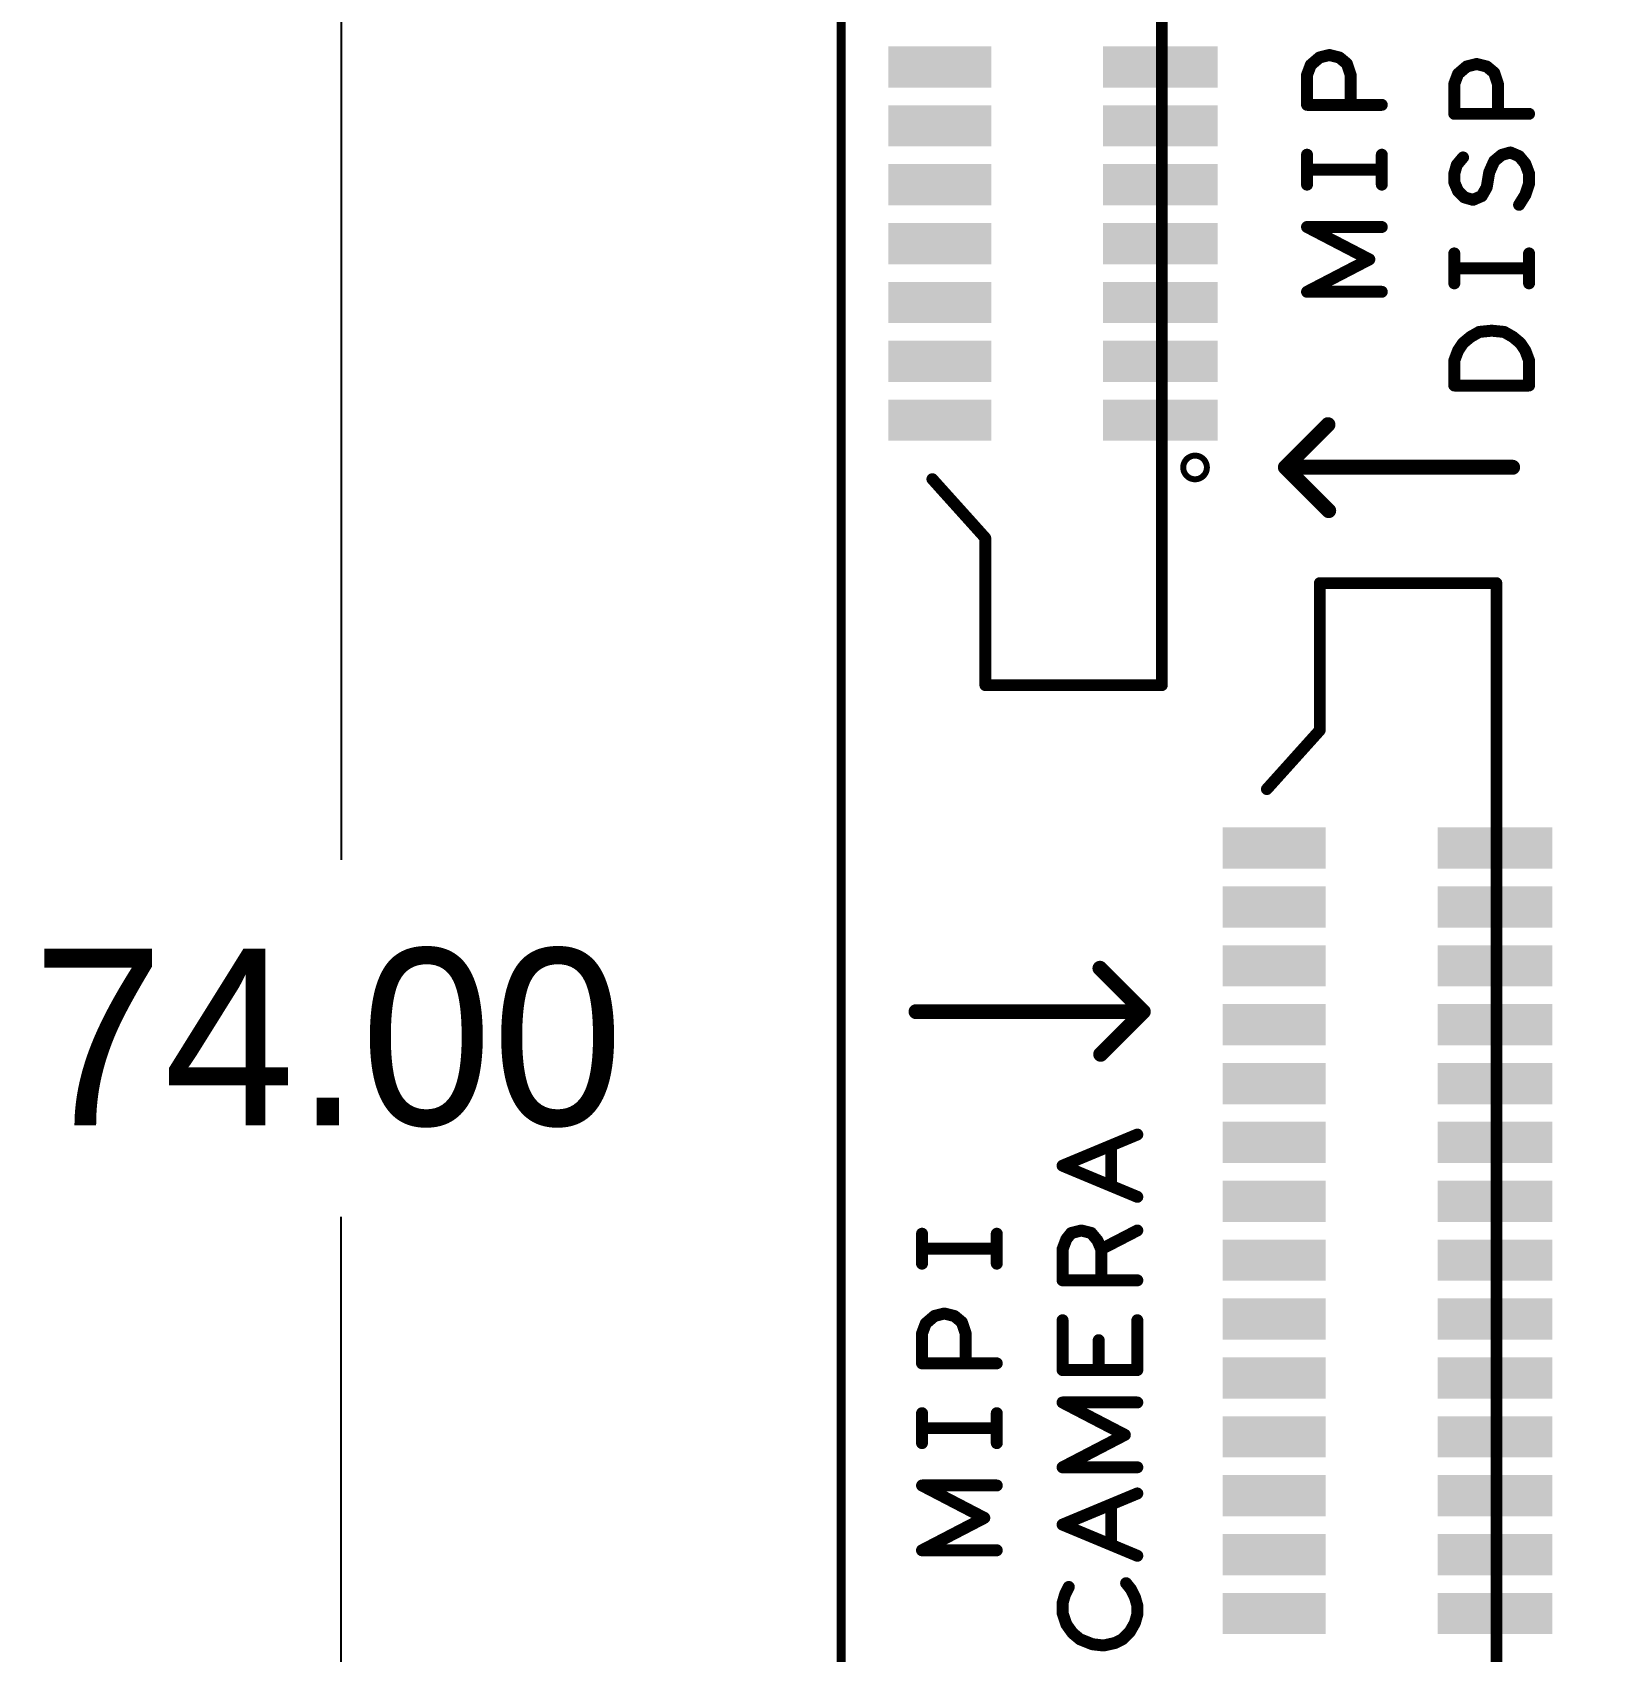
# Model space of a CAD drawing. Extents: x -13 to 102, y 0 to 99.
# Drawn here: x -12.74 to 13.78, y 37.09 to 64.59 of the extents above; entities that cross this region are included whole.
import ezdxf

# ---------------------------------------------------------------- set-up
doc = ezdxf.new("R2010")
doc.units = 0
doc.layers.get('0').update_dxf_attribs({"linetype": 'CONTINUOUS'})
doc.layers.get('DEFPOINTS').update_dxf_attribs({"linetype": 'CONTINUOUS'})
doc.layers.add('SILK_TOP_ART', color=251, linetype='CONTINUOUS')
doc.layers.add('SOLDER_TOP_ART', color=18, linetype='CONTINUOUS')
doc.layers.get('0').off()
doc.dimstyles.get("Standard").update_dxf_attribs({"dimtxt": 3, "dimasz": 3, "dimexe": 0.18, "dimexo": 0, "dimgap": 1.5, "dimtad": 0, "dimtih": 1, "dimtoh": 1, "dimzin": 0, "dimcen": 0.09, "dimazin": 3, "dimtfac": 1, "dimtofl": 0, "dimtmove": 0, "dimatfit": 3})

# ---------------------------------------------------------------- blocks, each defined once
blk = doc.blocks.new('ROUND_325')
at = {"const_width": 0.1}
blk.add_lwpolyline([(-0.05, 0, 1), (0.05, 0, 1)], format="xyb", close=True, dxfattribs=at)
blk = doc.blocks.new('ROUND_304')
at = {"const_width": 0.1016}
blk.add_lwpolyline([(-0.0508, 0, 1), (0.0508, 0, 1)], format="xyb", close=True, dxfattribs=at)
blk = doc.blocks.new('ROUND_275')
at = {"const_width": 0.127}
blk.add_lwpolyline([(-0.0635, 0, 1), (0.0635, 0, 1)], format="xyb", close=True, dxfattribs=at)
blk = doc.blocks.new('RECTANGLE_361')
blk.add_solid([(0.975, 0.35), (0.975, -0.35), (-0.975, 0.35), (-0.975, -0.35)])
blk = doc.blocks.new('RECTANGLE_359')
blk.add_solid([(0.875, 0.35), (0.875, -0.35), (-0.875, 0.35), (-0.875, -0.35)])
blk = doc.blocks.new('*U173')
at = {"layer": 'SOLDER_TOP_ART', "color": 0, "linetype": 'CONTINUOUS'}
blk.add_text('74.00', height=3, dxfattribs=at).set_placement((-12.738, 46.026))
blk = doc.blocks.new('*D167')
at = {"layer": 'DEFPOINTS', "color": 0, "linetype": 'CONTINUOUS'}
for p in [(3, 84.5), (-7.495, 10.5), (3.038, 10.5)]:
    blk.add_point(p, dxfattribs=at)
at = {"layer": 'SOLDER_TOP_ART', "color": 0, "linetype": 'CONTINUOUS'}
for p, q in [((3, 84.5), (-7.675, 84.5)), ((-7.495, 81.5), (-7.495, 50.532)), ((-7.495, 13.5), (-7.495, 44.468)), ((3.038, 10.5), (-7.675, 10.5))]:
    blk.add_line(p, q, dxfattribs=at)
for points in [[(-7.995, 81.5), (-6.995, 81.5), (-7.495, 84.5)], [(-7.995, 13.5), (-6.995, 13.5), (-7.495, 10.5)]]:
    blk.add_solid(points, dxfattribs=at)
at = {"layer": 'SOLDER_TOP_ART', "linetype": 'CONTINUOUS'}
blk.add_blockref('*U173', (0, 0), dxfattribs=at)
blk = doc.blocks.new('*U174')
at = {"layer": 'SOLDER_TOP_ART', "color": 0, "linetype": 'CONTINUOUS'}
blk.add_text('88.00', height=3, dxfattribs=at).set_placement((39.771, 0.605))
blk = doc.blocks.new('*D168')
at = {"layer": 'DEFPOINTS', "color": 0, "linetype": 'CONTINUOUS'}
for p in [(1, 82.538), (89, 61.962), (89, 2.079)]:
    blk.add_point(p, dxfattribs=at)
at = {"layer": 'SOLDER_TOP_ART', "color": 0, "linetype": 'CONTINUOUS'}
for p, q in [((1, 82.538), (1, 1.899)), ((89, 61.962), (89, 1.899)), ((4, 2.079), (38.441, 2.079)), ((86, 2.079), (51.559, 2.079))]:
    blk.add_line(p, q, dxfattribs=at)
for points in [[(4, 2.579), (4, 1.579), (1, 2.079)], [(86, 2.579), (86, 1.579), (89, 2.079)]]:
    blk.add_solid(points, dxfattribs=at)
at = {"layer": 'SOLDER_TOP_ART', "linetype": 'CONTINUOUS'}
blk.add_blockref('*U174', (0, 0), dxfattribs=at)

msp = doc.modelspace()

# ---------------------------------------------------------------- linework, layer by layer
at = {"layer": 'SILK_TOP_ART'}
for points, const_width in [([(1, 82.5), (1, 12.5)], 0.1524), ([(6.45, 76.5), (6.45, 53.5)], 0.2), ([(8.9154, 63.8641), (8.9789, 64.0334)], 0.2032), ([(8.9789, 64.0334), (9.1271, 64.1604)], 0.2032), ([(9.1271, 64.1604), (9.2964, 64.2027)], 0.2032), ([(9.2964, 64.2027), (9.4657, 64.1604)], 0.2032), ([(9.4657, 64.1604), (9.5927, 64.0546)], 0.2032), ([(9.5927, 64.0546), (9.6563, 63.8641)], 0.2032), ([(11.4808, 63.881), (11.629, 64.008)], 0.2032), ([(11.629, 64.008), (11.7983, 64.0503)], 0.2032), ([(11.7983, 64.0503), (11.9676, 64.008)], 0.2032), ([(11.9676, 64.008), (12.0946, 63.9022)], 0.2032), ([(8.9154, 63.3561), (8.9154, 63.8641)], 0.2032), ([(9.6563, 63.8641), (9.6563, 63.3561)], 0.2032), ([(11.4173, 63.7117), (11.4808, 63.881)], 0.2032), ([(11.4173, 63.2037), (11.4173, 63.7117)], 0.2032), ([(12.0946, 63.9022), (12.1582, 63.7117)], 0.2032), ([(12.1582, 63.7117), (12.1582, 63.2037)], 0.2032), ([(10.1854, 63.3561), (8.9154, 63.3561)], 0.2032), ([(12.6873, 63.2037), (11.4173, 63.2037)], 0.2032), ([(8.9154, 62.0014), (8.9154, 62.5094)], 0.2032), ([(10.1854, 62.0014), (10.1854, 62.5094)], 0.2032), ([(11.4173, 62.1877), (11.4596, 62.3358)], 0.2032), ([(11.4596, 62.3358), (11.5655, 62.4629)], 0.2032), ([(12.0946, 62.3993), (12.01, 62.2088)], 0.2032), ([(12.2217, 62.5052), (12.0946, 62.3993)], 0.2032), ([(12.3698, 62.5475), (12.2217, 62.5052)], 0.2032), ([(12.518, 62.484), (12.3698, 62.5475)], 0.2032), ([(12.6238, 62.357), (12.518, 62.484)], 0.2032), ([(12.6873, 62.1877), (12.6238, 62.357)], 0.2032), ([(8.9154, 62.2554), (10.1854, 62.2554)], 0.2032), ([(11.4173, 62.0395), (11.4173, 62.1877)], 0.2032), ([(12.01, 62.2088), (11.9676, 61.9548)], 0.2032), ([(12.6873, 62.0183), (12.6873, 62.1877)], 0.2032), ([(11.4808, 61.8913), (11.4173, 62.0395)], 0.2032), ([(11.5866, 61.7855), (11.4808, 61.8913)], 0.2032), ([(11.7348, 61.7431), (11.5866, 61.7855)], 0.2032), ([(11.883, 61.8067), (11.7348, 61.7431)], 0.2032), ([(11.9676, 61.9548), (11.883, 61.8067)], 0.2032), ([(12.518, 61.6585), (12.6238, 61.8278)], 0.2032), ([(12.6238, 61.8278), (12.6873, 62.0183)], 0.2032), ([(9.9737, 60.7314), (8.9154, 61.2818)], 0.2032), ([(8.9154, 61.2818), (10.1854, 61.2818)], 0.2032), ([(8.9154, 60.181), (9.9737, 60.7314)], 0.2032), ([(11.4173, 60.325), (11.4173, 60.833)], 0.2032), ([(12.6873, 60.325), (12.6873, 60.833)], 0.2032), ([(11.4173, 60.579), (12.6873, 60.579)], 0.2032), ([(10.1854, 60.181), (8.9154, 60.181)], 0.2032), ([(11.4808, 59.182), (11.5655, 59.309)], 0.2032), ([(11.5655, 59.309), (11.6924, 59.4149)], 0.2032), ([(11.6924, 59.4149), (11.8407, 59.4995)], 0.2032), ([(11.8407, 59.4995), (12.0523, 59.5207)], 0.2032), ([(12.0523, 59.5207), (12.264, 59.4995)], 0.2032), ([(12.264, 59.4995), (12.4122, 59.4149)], 0.2032), ([(12.4122, 59.4149), (12.5392, 59.309)], 0.2032), ([(12.5392, 59.309), (12.6238, 59.182)], 0.2032), ([(11.4173, 59.0127), (11.4808, 59.182)], 0.2032), ([(12.6238, 59.182), (12.6873, 59.0127)], 0.2032), ([(11.4173, 58.5893), (11.4173, 59.0127)], 0.2032), ([(12.6873, 59.0127), (12.6873, 58.5893)], 0.2032), ([(12.6873, 58.5893), (11.4173, 58.5893)], 0.2032), ([(8.5471, 57.2008), (9.271, 57.9247)], 0.254), ([(12.4079, 57.2008), (8.5471, 57.2008)], 0.254), ([(8.5471, 57.2008), (9.2837, 56.4642)], 0.254), ([(2.55, 57), (3.45, 56)], 0.2), ([(3.45, 53.5), (3.45, 56)], 0.2), ([(9.1324, 52.7338), (9.1324, 55.2338)], 0.2), ([(9.1324, 55.2338), (12.1324, 55.2338)], 0.2), ([(12.1324, 55.2338), (12.1324, 32.2338)], 0.2), ([(6.45, 53.5), (3.45, 53.5)], 0.2), ([(9.1324, 52.7338), (8.2324, 51.7338)], 0.2), ([(6.1341, 47.9552), (5.3975, 48.6918)], 0.254), ([(2.2733, 47.9552), (6.1341, 47.9552)], 0.254), ([(6.1341, 47.9552), (5.4102, 47.2313)], 0.254), ([(4.7625, 45.339), (6.0325, 45.8682)], 0.2032), ([(5.588, 45.6777), (5.588, 45.0003)], 0.2032), ([(6.0325, 44.8098), (4.7625, 45.339)], 0.2032), ([(2.3749, 43.6753), (2.3749, 44.1833)], 0.2032), ([(3.6449, 43.6753), (3.6449, 44.1833)], 0.2032), ([(4.826, 44.0902), (4.9107, 44.196)], 0.2032), ([(4.9107, 44.196), (5.08, 44.2383)], 0.2032), ([(5.08, 44.2383), (5.2493, 44.196)], 0.2032), ([(5.2493, 44.196), (5.3552, 44.069)], 0.2032), ([(5.4187, 43.9208), (6.0325, 44.2383)], 0.2032), ([(2.3749, 43.9293), (3.6449, 43.9293)], 0.2032), ([(4.7625, 43.9208), (4.826, 44.0902)], 0.2032), ([(4.7625, 43.3917), (4.7625, 43.9208)], 0.2032), ([(5.3552, 44.069), (5.4187, 43.9208)], 0.2032), ([(5.4187, 43.9208), (5.4187, 43.3917)], 0.2032), ([(6.0325, 43.3917), (4.7625, 43.3917)], 0.2032), ([(2.5866, 42.7863), (2.7559, 42.8286)], 0.2032), ([(2.7559, 42.8286), (2.9252, 42.7863)], 0.2032), ([(2.3749, 42.49), (2.4384, 42.6593)], 0.2032), ([(2.4384, 42.6593), (2.5866, 42.7863)], 0.2032), ([(2.9252, 42.7863), (3.0522, 42.6805)], 0.2032), ([(3.0522, 42.6805), (3.1158, 42.49)], 0.2032), ([(4.7625, 41.8677), (4.7625, 42.7143)], 0.2032), ([(6.0325, 42.7143), (6.0325, 41.8677)], 0.2032), ([(2.3749, 41.982), (2.3749, 42.49)], 0.2032), ([(3.1158, 42.49), (3.1158, 41.982)], 0.2032), ([(5.3763, 42.3757), (5.3763, 41.8677)], 0.2032), ([(3.6449, 41.982), (2.3749, 41.982)], 0.2032), ([(6.0325, 41.8677), (4.7625, 41.8677)], 0.2032), ([(5.8208, 40.767), (4.7625, 41.3174)], 0.2032), ([(4.7625, 41.3174), (6.0325, 41.3174)], 0.2032), ([(2.3749, 40.6273), (2.3749, 41.1353)], 0.2032), ([(2.3749, 40.8813), (3.6449, 40.8813)], 0.2032), ([(3.6449, 40.6273), (3.6449, 41.1353)], 0.2032), ([(4.7625, 40.2166), (5.8208, 40.767)], 0.2032), ([(6.0325, 40.2166), (4.7625, 40.2166)], 0.2032), ([(3.4332, 39.3573), (2.3749, 39.9077)], 0.2032), ([(2.3749, 39.9077), (3.6449, 39.9077)], 0.2032), ([(4.7625, 39.243), (6.0325, 39.7722)], 0.2032), ([(5.588, 39.5817), (5.588, 38.9043)], 0.2032), ([(2.3749, 38.8069), (3.4332, 39.3573)], 0.2032), ([(6.0325, 38.7138), (4.7625, 39.243)], 0.2032), ([(3.6449, 38.8069), (2.3749, 38.8069)], 0.2032), ([(4.8683, 38.1847), (4.8048, 38.0577)], 0.2032), ([(5.9267, 38.1423), (5.842, 38.2482)], 0.2032), ([(5.9902, 38.0153), (5.9267, 38.1423)], 0.2032), ([(4.8048, 38.0577), (4.7625, 37.9095)], 0.2032), ([(4.7625, 37.9095), (4.7625, 37.7402)], 0.2032), ([(6.0325, 37.8672), (5.9902, 38.0153)], 0.2032), ([(6.0325, 37.719), (6.0325, 37.8672)], 0.2032), ([(4.7625, 37.7402), (4.826, 37.5496)], 0.2032), ([(5.9902, 37.5708), (6.0325, 37.719)], 0.2032), ([(4.826, 37.5496), (4.9318, 37.4015)], 0.2032), ([(4.9318, 37.4015), (5.0588, 37.2957)], 0.2032), ([(5.7785, 37.2957), (5.9055, 37.4227)], 0.2032), ([(5.9055, 37.4227), (5.9902, 37.5708)], 0.2032), ([(5.0588, 37.2957), (5.2705, 37.211)], 0.2032), ([(5.2705, 37.211), (5.461, 37.1898)], 0.2032), ([(5.461, 37.1898), (5.6515, 37.2322)], 0.2032), ([(5.6515, 37.2322), (5.7785, 37.2957)], 0.2032)]:
    msp.add_lwpolyline(points, dxfattribs=dict(at, const_width=const_width))
at = {"layer": 'SILK_TOP_ART', "const_width": 0.1016}
msp.add_lwpolyline([(6.8124, 57.1978, 1), (7.2142, 57.1978, 1)], format="xyb", close=True, dxfattribs=at)
at = {"layer": 'SOLDER_TOP_ART', "const_width": 0.1524}
msp.add_lwpolyline([(1, 82.5), (1, 12.5)], dxfattribs=at)

# ---------------------------------------------------------------- block references
at = {"layer": 'SILK_TOP_ART'}
for name, p in [('ROUND_304', (8.9789, 64.0334)), ('ROUND_304', (9.1271, 64.1604)), ('ROUND_304', (9.2964, 64.2027)), ('ROUND_304', (9.4657, 64.1604)), ('ROUND_304', (9.5927, 64.0546)), ('ROUND_304', (11.629, 64.008)), ('ROUND_304', (11.7983, 64.0503)), ('ROUND_304', (11.9676, 64.008)), ('ROUND_304', (8.9154, 63.8641)), ('ROUND_304', (9.6563, 63.8641)), ('ROUND_304', (11.4173, 63.7117)), ('ROUND_304', (11.4808, 63.881)), ('ROUND_304', (12.0946, 63.9022)), ('ROUND_304', (12.1582, 63.7117)), ('ROUND_304', (8.9154, 63.3561)), ('ROUND_304', (9.6563, 63.3561)), ('ROUND_304', (10.1854, 63.3561)), ('ROUND_304', (11.4173, 63.2037)), ('ROUND_304', (12.1582, 63.2037)), ('ROUND_304', (12.6873, 63.2037)), ('ROUND_304', (8.9154, 62.5094)), ('ROUND_304', (10.1854, 62.5094)), ('ROUND_304', (11.4596, 62.3358)), ('ROUND_304', (11.5655, 62.4629)), ('ROUND_304', (12.0946, 62.3993)), ('ROUND_304', (12.2217, 62.5052)), ('ROUND_304', (12.3698, 62.5475)), ('ROUND_304', (12.518, 62.484)), ('ROUND_304', (12.6238, 62.357)), ('ROUND_304', (8.9154, 62.2554)), ('ROUND_304', (10.1854, 62.2554)), ('ROUND_304', (11.4173, 62.1877)), ('ROUND_304', (12.01, 62.2088)), ('ROUND_304', (12.6873, 62.1877)), ('ROUND_304', (8.9154, 62.0014)), ('ROUND_304', (10.1854, 62.0014)), ('ROUND_304', (11.4173, 62.0395)), ('ROUND_304', (11.4808, 61.8913)), ('ROUND_304', (11.5866, 61.7855)), ('ROUND_304', (11.883, 61.8067)), ('ROUND_304', (11.9676, 61.9548)), ('ROUND_304', (12.6238, 61.8278)), ('ROUND_304', (12.6873, 62.0183)), ('ROUND_304', (11.7348, 61.7431)), ('ROUND_304', (12.518, 61.6585)), ('ROUND_304', (8.9154, 61.2818)), ('ROUND_304', (10.1854, 61.2818)), ('ROUND_304', (9.9737, 60.7314)), ('ROUND_304', (11.4173, 60.833)), ('ROUND_304', (12.6873, 60.833)), ('ROUND_304', (11.4173, 60.579)), ('ROUND_304', (12.6873, 60.579)), ('ROUND_304', (8.9154, 60.181)), ('ROUND_304', (10.1854, 60.181)), ('ROUND_304', (11.4173, 60.325)), ('ROUND_304', (12.6873, 60.325)), ('ROUND_304', (11.5655, 59.309)), ('ROUND_304', (11.6924, 59.4149)), ('ROUND_304', (11.8407, 59.4995)), ('ROUND_304', (12.0523, 59.5207)), ('ROUND_304', (12.264, 59.4995)), ('ROUND_304', (12.4122, 59.4149)), ('ROUND_304', (12.5392, 59.309)), ('ROUND_304', (11.4808, 59.182)), ('ROUND_304', (12.6238, 59.182)), ('ROUND_304', (11.4173, 59.0127)), ('ROUND_304', (12.6873, 59.0127)), ('ROUND_304', (11.4173, 58.5893)), ('ROUND_304', (12.6873, 58.5893)), ('ROUND_304', (12.6873, 58.5893)), ('ROUND_275', (9.271, 57.9247)), ('ROUND_275', (8.5471, 57.2008)), ('ROUND_275', (8.5471, 57.2008)), ('ROUND_275', (12.4079, 57.2008)), ('ROUND_325', (2.55, 57)), ('ROUND_275', (9.2837, 56.4642)), ('ROUND_325', (3.45, 56)), ('ROUND_325', (3.45, 56)), ('ROUND_325', (9.1324, 55.2338)), ('ROUND_325', (12.1324, 55.2338)), ('ROUND_325', (3.45, 53.5)), ('ROUND_325', (6.45, 53.5)), ('ROUND_325', (9.1324, 52.7338)), ('ROUND_325', (9.1324, 52.7338)), ('ROUND_325', (8.2324, 51.7338)), ('ROUND_275', (5.3975, 48.6918)), ('ROUND_275', (2.2733, 47.9552)), ('ROUND_275', (6.1341, 47.9552)), ('ROUND_275', (6.1341, 47.9552)), ('ROUND_275', (5.4102, 47.2313)), ('ROUND_304', (6.0325, 45.8682)), ('ROUND_304', (5.588, 45.6777)), ('ROUND_304', (4.7625, 45.339)), ('ROUND_304', (5.588, 45.0003)), ('ROUND_304', (6.0325, 44.8098)), ('ROUND_304', (2.3749, 44.1833)), ('ROUND_304', (3.6449, 44.1833)), ('ROUND_304', (4.9107, 44.196)), ('ROUND_304', (5.08, 44.2383)), ('ROUND_304', (5.2493, 44.196)), ('ROUND_304', (6.0325, 44.2383)), ('ROUND_304', (2.3749, 43.9293)), ('ROUND_304', (3.6449, 43.9293)), ('ROUND_304', (4.7625, 43.9208)), ('ROUND_304', (4.826, 44.0902)), ('ROUND_304', (5.3552, 44.069)), ('ROUND_304', (5.4187, 43.9208)), ('ROUND_304', (5.4187, 43.9208)), ('ROUND_304', (2.3749, 43.6753)), ('ROUND_304', (3.6449, 43.6753)), ('ROUND_304', (4.7625, 43.3917)), ('ROUND_304', (5.4187, 43.3917)), ('ROUND_304', (6.0325, 43.3917)), ('ROUND_304', (2.7559, 42.8286)), ('ROUND_304', (2.4384, 42.6593)), ('ROUND_304', (2.5866, 42.7863)), ('ROUND_304', (2.9252, 42.7863)), ('ROUND_304', (3.0522, 42.6805)), ('ROUND_304', (4.7625, 42.7143)), ('ROUND_304', (6.0325, 42.7143)), ('ROUND_304', (2.3749, 42.49)), ('ROUND_304', (3.1158, 42.49)), ('ROUND_304', (5.3763, 42.3757)), ('ROUND_304', (2.3749, 41.982)), ('ROUND_304', (3.1158, 41.982)), ('ROUND_304', (3.6449, 41.982)), ('ROUND_304', (4.7625, 41.8677)), ('ROUND_304', (5.3763, 41.8677)), ('ROUND_304', (6.0325, 41.8677)), ('ROUND_304', (4.7625, 41.3174)), ('ROUND_304', (6.0325, 41.3174)), ('ROUND_304', (2.3749, 41.1353)), ('ROUND_304', (2.3749, 40.8813)), ('ROUND_304', (3.6449, 41.1353)), ('ROUND_304', (3.6449, 40.8813)), ('ROUND_304', (2.3749, 40.6273)), ('ROUND_304', (3.6449, 40.6273)), ('ROUND_304', (5.8208, 40.767)), ('ROUND_304', (4.7625, 40.2166)), ('ROUND_304', (6.0325, 40.2166)), ('ROUND_304', (2.3749, 39.9077)), ('ROUND_304', (3.6449, 39.9077)), ('ROUND_304', (5.588, 39.5817)), ('ROUND_304', (6.0325, 39.7722)), ('ROUND_304', (3.4332, 39.3573)), ('ROUND_304', (4.7625, 39.243)), ('ROUND_304', (2.3749, 38.8069)), ('ROUND_304', (3.6449, 38.8069)), ('ROUND_304', (5.588, 38.9043)), ('ROUND_304', (6.0325, 38.7138)), ('ROUND_304', (4.8683, 38.1847)), ('ROUND_304', (5.842, 38.2482)), ('ROUND_304', (5.9267, 38.1423)), ('ROUND_304', (4.7625, 37.9095)), ('ROUND_304', (4.8048, 38.0577)), ('ROUND_304', (5.9902, 38.0153)), ('ROUND_304', (6.0325, 37.8672)), ('ROUND_304', (4.7625, 37.7402)), ('ROUND_304', (6.0325, 37.719)), ('ROUND_304', (4.826, 37.5496)), ('ROUND_304', (4.9318, 37.4015)), ('ROUND_304', (5.9055, 37.4227)), ('ROUND_304', (5.9902, 37.5708)), ('ROUND_304', (5.0588, 37.2957)), ('ROUND_304', (5.2705, 37.211)), ('ROUND_304', (5.461, 37.1898)), ('ROUND_304', (5.6515, 37.2322)), ('ROUND_304', (5.7785, 37.2957))]:
    msp.add_blockref(name, p, dxfattribs=at)
at = {"layer": 'SOLDER_TOP_ART'}
for name, p in [('RECTANGLE_359', (2.675, 64)), ('RECTANGLE_361', (6.425, 64)), ('RECTANGLE_359', (2.675, 63)), ('RECTANGLE_361', (6.425, 63)), ('RECTANGLE_359', (2.675, 62)), ('RECTANGLE_361', (6.425, 62)), ('RECTANGLE_359', (2.675, 61)), ('RECTANGLE_361', (6.425, 61)), ('RECTANGLE_359', (2.675, 60)), ('RECTANGLE_361', (6.425, 60)), ('RECTANGLE_359', (2.675, 59)), ('RECTANGLE_361', (6.425, 59)), ('RECTANGLE_359', (2.675, 58)), ('RECTANGLE_361', (6.425, 58)), ('RECTANGLE_359', (8.3574, 50.7338)), ('RECTANGLE_361', (12.1074, 50.7338)), ('RECTANGLE_359', (8.3574, 49.7338)), ('RECTANGLE_361', (12.1074, 49.7338)), ('RECTANGLE_359', (8.3574, 48.7338)), ('RECTANGLE_361', (12.1074, 48.7338)), ('RECTANGLE_359', (8.3574, 47.7338)), ('RECTANGLE_361', (12.1074, 47.7338)), ('RECTANGLE_359', (8.3574, 46.7338)), ('RECTANGLE_361', (12.1074, 46.7338)), ('RECTANGLE_359', (8.3574, 45.7338)), ('RECTANGLE_361', (12.1074, 45.7338)), ('RECTANGLE_359', (8.3574, 44.7338)), ('RECTANGLE_361', (12.1074, 44.7338)), ('RECTANGLE_359', (8.3574, 43.7338)), ('RECTANGLE_361', (12.1074, 43.7338)), ('RECTANGLE_359', (8.3574, 42.7338)), ('RECTANGLE_361', (12.1074, 42.7338)), ('RECTANGLE_359', (8.3574, 41.7338)), ('RECTANGLE_361', (12.1074, 41.7338)), ('RECTANGLE_359', (8.3574, 40.7338)), ('RECTANGLE_361', (12.1074, 40.7338)), ('RECTANGLE_359', (8.3574, 39.7338)), ('RECTANGLE_361', (12.1074, 39.7338)), ('RECTANGLE_359', (8.3574, 38.7338)), ('RECTANGLE_361', (12.1074, 38.7338)), ('RECTANGLE_359', (8.3574, 37.7338)), ('RECTANGLE_361', (12.1074, 37.7338))]:
    msp.add_blockref(name, p, dxfattribs=at)

# ---------------------------------------------------------------- dimensions: what is measured, and where the dimension line sits
at = {"layer": 'SOLDER_TOP_ART', "linetype": 'CONTINUOUS'}
dim = msp.add_linear_dim(base=(-7.495267, 10.5), p1=(3, 84.5), p2=(3.0381, 10.5), angle=90, dimstyle='Standard', dxfattribs=at)
dim.commit()
dim.dimension.update_dxf_attribs({"geometry": '*D167', "text_midpoint": (-7.495267, 47.5)})
dim = msp.add_linear_dim(base=(89, 2.079174), p1=(1, 82.5381), p2=(89, 61.9619), dimstyle='Standard', dxfattribs=at)
dim.commit()
dim.dimension.update_dxf_attribs({"geometry": '*D168', "text_midpoint": (45, 2.079174)})

doc.saveas('drawing.dxf')
